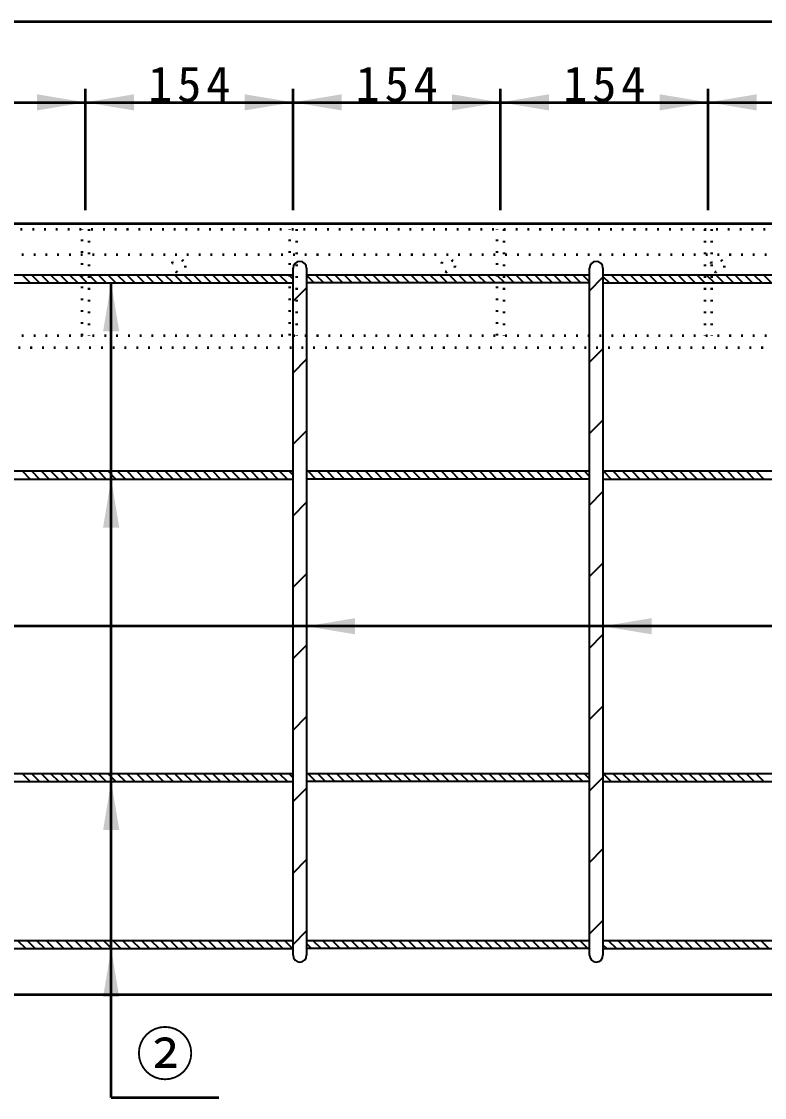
# Model space of a CAD drawing. Units: millimetres, scale not verified. Extents: x -2102 to 2102, y -1485 to 1485.
# Drawn here: x 999 to 1550, y -552 to 246 of the extents above; entities that cross this region are included whole.
import ezdxf
from ezdxf.enums import TextEntityAlignment as Align

# ---------------------------------------------------------------- set-up
doc = ezdxf.new("R2010")
doc.units = ezdxf.units.MM
doc.header["$LTSCALE"] = 5
doc.linetypes.add('DOTTED', pattern=[1.75, 0.25, -1.5])
doc.layers.add('0-0_V-nasSTD', color=7, linetype='Continuous', lineweight=35)
doc.layers.add('0-1_0', color=7, linetype='Continuous', lineweight=50)
doc.styles.add('ＭＳ ゴシック', font='')
doc.styles.get('ＭＳ ゴシック').set_extended_font_data('MS Gothic')

msp = doc.modelspace()

# ---------------------------------------------------------------- linework, layer by layer
at = {"layer": '0-0_V-nasSTD'}
for p, q in [((930.314, 58.38), (1200.314, 58.38)), ((999.145, 58.38), (1005.145, 52.38)), ((1006.216, 58.38), (1012.216, 52.38)), ((1013.287, 58.38), (1019.287, 52.38)), ((1020.358, 58.38), (1026.358, 52.38)), ((1027.429, 58.38), (1033.429, 52.38)), ((1034.5, 58.38), (1040.5, 52.38)), ((1041.571, 58.38), (1047.571, 52.38)), ((1048.642, 58.38), (1054.642, 52.38)), ((1055.713, 58.38), (1061.713, 52.38)), ((1062.784, 58.38), (1068.784, 52.38)), ((1069.855, 58.38), (1075.855, 52.38)), ((1076.927, 58.38), (1082.927, 52.38)), ((1083.998, 58.38), (1089.998, 52.38)), ((1091.069, 58.38), (1097.069, 52.38)), ((1098.14, 58.38), (1104.14, 52.38)), ((1105.211, 58.38), (1111.211, 52.38)), ((1112.282, 58.38), (1118.282, 52.38)), ((1119.353, 58.38), (1125.353, 52.38)), ((1126.424, 58.38), (1132.424, 52.38)), ((1133.495, 58.38), (1139.495, 52.38)), ((1140.566, 58.38), (1146.566, 52.38)), ((1147.637, 58.38), (1153.637, 52.38)), ((1154.708, 58.38), (1160.708, 52.38)), ((1161.779, 58.38), (1167.779, 52.38)), ((1168.85, 58.38), (1174.85, 52.38)), ((1175.921, 58.38), (1181.921, 52.38)), ((1182.993, 58.38), (1188.993, 52.38)), ((1190.064, 58.38), (1196.064, 52.38)), ((1197.135, 58.38), (1200.314, 55.202)), ((1200.314, -446.62), (1200.314, 63.38)), ((1210.314, 63.38), (1210.314, -446.62)), ((1210.314, 58.38), (1420.314, 58.38)), ((1210.314, 58.044), (1215.977, 52.38)), ((1217.048, 58.38), (1223.048, 52.38)), ((1224.12, 58.38), (1230.12, 52.38)), ((1231.191, 58.38), (1237.191, 52.38)), ((1238.262, 58.38), (1244.262, 52.38)), ((1245.333, 58.38), (1251.333, 52.38)), ((1252.404, 58.38), (1258.404, 52.38)), ((1259.475, 58.38), (1265.475, 52.38)), ((1266.546, 58.38), (1272.546, 52.38)), ((1273.617, 58.38), (1279.617, 52.38)), ((1280.688, 58.38), (1286.688, 52.38)), ((1287.759, 58.38), (1293.759, 52.38)), ((1294.83, 58.38), (1300.83, 52.38)), ((1301.901, 58.38), (1307.901, 52.38)), ((1308.972, 58.38), (1314.972, 52.38)), ((1316.043, 58.38), (1322.043, 52.38)), ((1323.114, 58.38), (1329.114, 52.38)), ((1330.186, 58.38), (1336.186, 52.38)), ((1337.257, 58.38), (1343.257, 52.38)), ((1344.328, 58.38), (1350.328, 52.38)), ((1351.399, 58.38), (1357.399, 52.38)), ((1358.47, 58.38), (1364.47, 52.38)), ((1365.541, 58.38), (1371.541, 52.38)), ((1372.612, 58.38), (1378.612, 52.38)), ((1379.683, 58.38), (1385.683, 52.38)), ((1386.754, 58.38), (1392.754, 52.38)), ((1393.825, 58.38), (1399.825, 52.38)), ((1400.896, 58.38), (1406.896, 52.38)), ((1407.967, 58.38), (1413.967, 52.38)), ((1415.038, 58.38), (1420.314, 53.105)), ((1420.314, -446.62), (1420.314, 63.38)), ((1420.314, 46.596), (1430.314, 56.596)), ((1430.314, 63.38), (1430.314, -446.62)), ((1430.314, 58.38), (1635.314, 58.38)), ((1430.314, 57.247), (1435.18, 52.38)), ((1436.252, 58.38), (1442.252, 52.38)), ((1443.323, 58.38), (1449.323, 52.38)), ((1450.394, 58.38), (1456.394, 52.38)), ((1457.465, 58.38), (1463.465, 52.38)), ((1464.536, 58.38), (1470.536, 52.38)), ((1471.607, 58.38), (1477.607, 52.38)), ((1478.678, 58.38), (1484.678, 52.38)), ((1485.749, 58.38), (1491.749, 52.38)), ((1492.82, 58.38), (1498.82, 52.38)), ((1499.891, 58.38), (1505.891, 52.38)), ((1506.962, 58.38), (1512.962, 52.38)), ((1514.033, 58.38), (1520.033, 52.38)), ((1521.104, 58.38), (1527.104, 52.38)), ((1528.175, 58.38), (1534.175, 52.38)), ((1535.247, 58.38), (1541.247, 52.38)), ((1542.318, 58.38), (1548.318, 52.38)), ((1549.389, 58.38), (1555.389, 52.38)), ((930.314, 52.38), (1200.314, 52.38)), ((1200.314, 38.728), (1210.314, 48.728)), ((1420.314, 52.38), (1210.314, 52.38)), ((1430.314, 52.38), (1635.314, 52.38)), ((1420.314, -6.437), (1430.314, 3.563)), ((1200.314, -14.305), (1210.314, -4.305)), ((1420.314, -59.47), (1430.314, -49.47)), ((1200.314, -67.338), (1210.314, -57.338)), ((930.314, -87.174), (1200.314, -87.174)), ((999.145, -87.174), (1005.145, -93.174)), ((1006.216, -87.174), (1012.216, -93.174)), ((1013.287, -87.174), (1019.287, -93.174)), ((1020.358, -87.174), (1026.358, -93.174)), ((1027.429, -87.174), (1033.429, -93.174)), ((1034.5, -87.174), (1040.5, -93.174)), ((1041.571, -87.174), (1047.571, -93.174)), ((1048.642, -87.174), (1054.642, -93.174)), ((1055.713, -87.174), (1061.713, -93.174)), ((1062.784, -87.174), (1068.784, -93.174)), ((1069.855, -87.174), (1075.855, -93.174)), ((1076.927, -87.174), (1082.927, -93.174)), ((1083.998, -87.174), (1089.998, -93.174)), ((1091.069, -87.174), (1097.069, -93.174)), ((1098.14, -87.174), (1104.14, -93.174)), ((1105.211, -87.174), (1111.211, -93.174)), ((1112.282, -87.174), (1118.282, -93.174)), ((1119.353, -87.174), (1125.353, -93.174)), ((1126.424, -87.174), (1132.424, -93.174)), ((1133.495, -87.174), (1139.495, -93.174)), ((1140.566, -87.174), (1146.566, -93.174)), ((1147.637, -87.174), (1153.637, -93.174)), ((1154.708, -87.174), (1160.708, -93.174)), ((1161.779, -87.174), (1167.779, -93.174)), ((1168.85, -87.174), (1174.85, -93.174)), ((1175.921, -87.174), (1181.921, -93.174)), ((1182.993, -87.174), (1188.993, -93.174)), ((1190.064, -87.174), (1196.064, -93.174)), ((1197.135, -87.174), (1200.314, -90.353)), ((1210.314, -87.174), (1420.314, -87.174)), ((1211.277, -87.174), (1217.277, -93.174)), ((1218.348, -87.174), (1224.348, -93.174)), ((1225.419, -87.174), (1231.419, -93.174)), ((1232.49, -87.174), (1238.49, -93.174)), ((1239.561, -87.174), (1245.561, -93.174)), ((1246.632, -87.174), (1252.632, -93.174)), ((1253.703, -87.174), (1259.703, -93.174)), ((1260.774, -87.174), (1266.774, -93.174)), ((1267.845, -87.174), (1273.845, -93.174)), ((1274.916, -87.174), (1280.916, -93.174)), ((1281.987, -87.174), (1287.987, -93.174)), ((1289.059, -87.174), (1295.059, -93.174)), ((1296.13, -87.174), (1302.13, -93.174)), ((1303.201, -87.174), (1309.201, -93.174)), ((1310.272, -87.174), (1316.272, -93.174)), ((1317.343, -87.174), (1323.343, -93.174)), ((1324.414, -87.174), (1330.414, -93.174)), ((1331.485, -87.174), (1337.485, -93.174)), ((1338.556, -87.174), (1344.556, -93.174)), ((1345.627, -87.174), (1351.627, -93.174)), ((1352.698, -87.174), (1358.698, -93.174)), ((1359.769, -87.174), (1365.769, -93.174)), ((1366.84, -87.174), (1372.84, -93.174)), ((1373.911, -87.174), (1379.911, -93.174)), ((1380.982, -87.174), (1386.982, -93.174)), ((1388.054, -87.174), (1394.054, -93.174)), ((1395.125, -87.174), (1401.125, -93.174)), ((1402.196, -87.174), (1408.196, -93.174)), ((1409.267, -87.174), (1415.267, -93.174)), ((1416.338, -87.174), (1420.314, -91.15)), ((1430.314, -87.174), (1635.314, -87.174)), ((1430.48, -87.174), (1436.48, -93.174)), ((1437.551, -87.174), (1443.551, -93.174)), ((1444.622, -87.174), (1450.622, -93.174)), ((1451.693, -87.174), (1457.693, -93.174)), ((1458.764, -87.174), (1464.764, -93.174)), ((1465.835, -87.174), (1471.835, -93.174)), ((1472.906, -87.174), (1478.906, -93.174)), ((1479.977, -87.174), (1485.977, -93.174)), ((1487.048, -87.174), (1493.048, -93.174)), ((1494.12, -87.174), (1500.12, -93.174)), ((1501.191, -87.174), (1507.191, -93.174)), ((1508.262, -87.174), (1514.262, -93.174)), ((1515.333, -87.174), (1521.333, -93.174)), ((1522.404, -87.174), (1528.404, -93.174)), ((1529.475, -87.174), (1535.475, -93.174)), ((1536.546, -87.174), (1542.546, -93.174)), ((1543.617, -87.174), (1549.617, -93.174)), ((930.314, -93.174), (1200.314, -93.174)), ((1420.314, -93.174), (1210.314, -93.174)), ((1430.314, -93.174), (1635.314, -93.174)), ((1420.314, -112.503), (1430.314, -102.503)), ((1200.314, -120.371), (1210.314, -110.371)), ((1420.314, -165.536), (1430.314, -155.536)), ((1200.314, -173.404), (1210.314, -163.404)), ((1420.314, -218.569), (1430.314, -208.569)), ((1200.314, -226.437), (1210.314, -216.437)), ((1420.314, -271.602), (1430.314, -261.602)), ((1200.314, -279.47), (1210.314, -269.47)), ((930.314, -311.62), (1200.314, -311.62)), ((930.314, -317.62), (1200.314, -317.62)), ((999.145, -311.62), (1005.145, -317.62)), ((1006.216, -311.62), (1012.216, -317.62)), ((1013.287, -311.62), (1019.287, -317.62)), ((1020.358, -311.62), (1026.358, -317.62)), ((1027.429, -311.62), (1033.429, -317.62)), ((1034.5, -311.62), (1040.5, -317.62)), ((1041.571, -311.62), (1047.571, -317.62)), ((1048.642, -311.62), (1054.642, -317.62)), ((1055.713, -311.62), (1061.713, -317.62)), ((1062.784, -311.62), (1068.784, -317.62)), ((1069.855, -311.62), (1075.855, -317.62)), ((1076.927, -311.62), (1082.927, -317.62)), ((1083.998, -311.62), (1089.998, -317.62)), ((1091.069, -311.62), (1097.069, -317.62)), ((1098.14, -311.62), (1104.14, -317.62)), ((1105.211, -311.62), (1111.211, -317.62)), ((1112.282, -311.62), (1118.282, -317.62)), ((1119.353, -311.62), (1125.353, -317.62)), ((1126.424, -311.62), (1132.424, -317.62)), ((1133.495, -311.62), (1139.495, -317.62)), ((1140.566, -311.62), (1146.566, -317.62)), ((1147.637, -311.62), (1153.637, -317.62)), ((1154.708, -311.62), (1160.708, -317.62)), ((1161.779, -311.62), (1167.779, -317.62)), ((1168.85, -311.62), (1174.85, -317.62)), ((1175.921, -311.62), (1181.921, -317.62)), ((1182.993, -311.62), (1188.993, -317.62)), ((1190.064, -311.62), (1196.064, -317.62)), ((1197.135, -311.62), (1200.314, -314.798)), ((1210.314, -311.62), (1420.314, -311.62)), ((1420.314, -317.62), (1210.314, -317.62)), ((1211.277, -311.62), (1217.277, -317.62)), ((1218.348, -311.62), (1224.348, -317.62)), ((1225.419, -311.62), (1231.419, -317.62)), ((1232.49, -311.62), (1238.49, -317.62)), ((1239.561, -311.62), (1245.561, -317.62)), ((1246.632, -311.62), (1252.632, -317.62)), ((1253.703, -311.62), (1259.703, -317.62)), ((1260.774, -311.62), (1266.774, -317.62)), ((1267.845, -311.62), (1273.845, -317.62)), ((1274.916, -311.62), (1280.916, -317.62)), ((1281.987, -311.62), (1287.987, -317.62)), ((1289.059, -311.62), (1295.059, -317.62)), ((1296.13, -311.62), (1302.13, -317.62)), ((1303.201, -311.62), (1309.201, -317.62)), ((1310.272, -311.62), (1316.272, -317.62)), ((1317.343, -311.62), (1323.343, -317.62)), ((1324.414, -311.62), (1330.414, -317.62)), ((1331.485, -311.62), (1337.485, -317.62)), ((1338.556, -311.62), (1344.556, -317.62)), ((1345.627, -311.62), (1351.627, -317.62)), ((1352.698, -311.62), (1358.698, -317.62)), ((1359.769, -311.62), (1365.769, -317.62)), ((1366.84, -311.62), (1372.84, -317.62)), ((1373.911, -311.62), (1379.911, -317.62)), ((1380.982, -311.62), (1386.982, -317.62)), ((1388.054, -311.62), (1394.054, -317.62)), ((1395.125, -311.62), (1401.125, -317.62)), ((1402.196, -311.62), (1408.196, -317.62)), ((1409.267, -311.62), (1415.267, -317.62)), ((1416.338, -311.62), (1420.314, -315.595)), ((1420.314, -324.635), (1430.314, -314.635)), ((1430.314, -311.62), (1635.314, -311.62)), ((1430.314, -317.62), (1635.314, -317.62)), ((1430.48, -311.62), (1436.48, -317.62)), ((1437.551, -311.62), (1443.551, -317.62)), ((1444.622, -311.62), (1450.622, -317.62)), ((1451.693, -311.62), (1457.693, -317.62)), ((1458.764, -311.62), (1464.764, -317.62)), ((1465.835, -311.62), (1471.835, -317.62)), ((1472.906, -311.62), (1478.906, -317.62)), ((1479.977, -311.62), (1485.977, -317.62)), ((1487.048, -311.62), (1493.048, -317.62)), ((1494.12, -311.62), (1500.12, -317.62)), ((1501.191, -311.62), (1507.191, -317.62)), ((1508.262, -311.62), (1514.262, -317.62)), ((1515.333, -311.62), (1521.333, -317.62)), ((1522.404, -311.62), (1528.404, -317.62)), ((1529.475, -311.62), (1535.475, -317.62)), ((1536.546, -311.62), (1542.546, -317.62)), ((1543.617, -311.62), (1549.617, -317.62)), ((1200.314, -332.503), (1210.314, -322.503)), ((1420.314, -377.668), (1430.314, -367.668)), ((1200.314, -385.536), (1210.314, -375.536)), ((1420.314, -430.701), (1430.314, -420.701)), ((1200.314, -438.569), (1210.314, -428.569)), ((930.314, -435.62), (1200.314, -435.62)), ((995.866, -435.62), (1001.866, -441.62)), ((1002.937, -435.62), (1008.937, -441.62)), ((1010.008, -435.62), (1016.008, -441.62)), ((1017.079, -435.62), (1023.079, -441.62)), ((1024.15, -435.62), (1030.15, -441.62)), ((1031.221, -435.62), (1037.221, -441.62)), ((1038.292, -435.62), (1044.292, -441.62)), ((1045.363, -435.62), (1051.363, -441.62)), ((1052.434, -435.62), (1058.434, -441.62)), ((1059.505, -435.62), (1065.505, -441.62)), ((1066.576, -435.62), (1072.576, -441.62)), ((1073.647, -435.62), (1079.647, -441.62)), ((1080.718, -435.62), (1086.718, -441.62)), ((1087.789, -435.62), (1093.789, -441.62)), ((1094.861, -435.62), (1100.861, -441.62)), ((1101.932, -435.62), (1107.932, -441.62)), ((1109.003, -435.62), (1115.003, -441.62)), ((1116.074, -435.62), (1122.074, -441.62)), ((1123.145, -435.62), (1129.145, -441.62)), ((1130.216, -435.62), (1136.216, -441.62)), ((1137.287, -435.62), (1143.287, -441.62)), ((1144.358, -435.62), (1150.358, -441.62)), ((1151.429, -435.62), (1157.429, -441.62)), ((1158.5, -435.62), (1164.5, -441.62)), ((1165.571, -435.62), (1171.571, -441.62)), ((1172.642, -435.62), (1178.642, -441.62)), ((1179.713, -435.62), (1185.713, -441.62)), ((1186.784, -435.62), (1192.784, -441.62)), ((1193.855, -435.62), (1199.855, -441.62)), ((1210.314, -435.62), (1420.314, -435.62)), ((1210.314, -437.936), (1213.998, -441.62)), ((1215.069, -435.62), (1221.069, -441.62)), ((1222.14, -435.62), (1228.14, -441.62)), ((1229.211, -435.62), (1235.211, -441.62)), ((1236.282, -435.62), (1242.282, -441.62)), ((1243.353, -435.62), (1249.353, -441.62)), ((1250.424, -435.62), (1256.424, -441.62)), ((1257.495, -435.62), (1263.495, -441.62)), ((1264.566, -435.62), (1270.566, -441.62)), ((1271.637, -435.62), (1277.637, -441.62)), ((1278.708, -435.62), (1284.708, -441.62)), ((1285.779, -435.62), (1291.779, -441.62)), ((1292.85, -435.62), (1298.85, -441.62)), ((1299.921, -435.62), (1305.921, -441.62)), ((1306.993, -435.62), (1312.993, -441.62)), ((1314.064, -435.62), (1320.064, -441.62)), ((1321.135, -435.62), (1327.135, -441.62)), ((1328.206, -435.62), (1334.206, -441.62)), ((1335.277, -435.62), (1341.277, -441.62)), ((1342.348, -435.62), (1348.348, -441.62)), ((1349.419, -435.62), (1355.419, -441.62)), ((1356.49, -435.62), (1362.49, -441.62)), ((1363.561, -435.62), (1369.561, -441.62)), ((1370.632, -435.62), (1376.632, -441.62)), ((1377.703, -435.62), (1383.703, -441.62)), ((1384.774, -435.62), (1390.774, -441.62)), ((1391.845, -435.62), (1397.845, -441.62)), ((1398.916, -435.62), (1404.916, -441.62)), ((1405.987, -435.62), (1411.987, -441.62)), ((1413.059, -435.62), (1419.059, -441.62)), ((1420.13, -435.62), (1420.314, -435.804)), ((1430.314, -435.62), (1635.314, -435.62)), ((1430.314, -438.732), (1433.201, -441.62)), ((1434.272, -435.62), (1440.272, -441.62)), ((1441.343, -435.62), (1447.343, -441.62)), ((1448.414, -435.62), (1454.414, -441.62)), ((1455.485, -435.62), (1461.485, -441.62)), ((1462.556, -435.62), (1468.556, -441.62)), ((1469.627, -435.62), (1475.627, -441.62)), ((1476.698, -435.62), (1482.698, -441.62)), ((1483.769, -435.62), (1489.769, -441.62)), ((1490.84, -435.62), (1496.84, -441.62)), ((1497.911, -435.62), (1503.911, -441.62)), ((1504.982, -435.62), (1510.982, -441.62)), ((1512.054, -435.62), (1518.054, -441.62)), ((1519.125, -435.62), (1525.125, -441.62)), ((1526.196, -435.62), (1532.196, -441.62)), ((1533.267, -435.62), (1539.267, -441.62)), ((1540.338, -435.62), (1546.338, -441.62)), ((1547.409, -435.62), (1553.409, -441.62)), ((930.314, -441.62), (1200.314, -441.62)), ((1420.314, -441.62), (1210.314, -441.62)), ((1430.314, -441.62), (1635.314, -441.62))]:
    msp.add_line(p, q, dxfattribs=at)
at = {"layer": '0-0_V-nasSTD', "lineweight": 50}
for p, q in [((1065.314, -552.12), (1065.314, 52.38)), ((1918.314, -202.397), (815.314, -202.397))]:
    msp.add_line(p, q, dxfattribs=at)
at = {"layer": '0-0_V-nasSTD'}
for centre, start, end in [((1205.314, 63.38), 0, 180), ((1425.314, 63.38), 0, 180), ((1205.314, -446.62), 180, 0), ((1425.314, -446.62), 180, 0)]:
    msp.add_arc(centre, 5, start, end, dxfattribs=at)
for points in [[(1010.314, 180.38), (1010.314, 192.38), (1046.314, 186.38)], [(1046.314, 186.38), (1082.314, 180.38), (1082.314, 192.38)], [(1164.314, 180.38), (1164.314, 192.38), (1200.314, 186.38)], [(1200.314, 186.38), (1236.314, 180.38), (1236.314, 192.38)], [(1318.314, 180.38), (1318.314, 192.38), (1354.314, 186.38)], [(1354.314, 186.38), (1390.314, 180.38), (1390.314, 192.38)], [(1472.314, 180.38), (1472.314, 192.38), (1508.314, 186.38)], [(1508.314, 186.38), (1544.314, 180.38), (1544.314, 192.38)], [(1059.314, 16.38), (1065.314, 52.38), (1071.314, 16.38)], [(1059.314, -129.174), (1065.314, -93.174), (1071.314, -129.174)], [(1210.314, -202.397), (1246.314, -208.397), (1246.314, -196.397)], [(1430.314, -202.397), (1466.314, -208.397), (1466.314, -196.397)], [(1059.314, -353.62), (1065.314, -317.62), (1071.314, -353.62)], [(1059.314, -477.62), (1065.314, -441.62), (1071.314, -477.62)]]:
    msp.add_solid(points, dxfattribs=at)
at = {"layer": '0-1_0'}
for p, q in [((-184.686, 246.38), (1815.314, 246.38)), ((1046.314, 106.38), (1046.314, 196.38)), ((1200.314, 106.38), (1200.314, 196.38)), ((1354.314, 106.38), (1354.314, 196.38)), ((1508.314, 106.38), (1508.314, 196.38)), ((892.314, 186.38), (1046.314, 186.38)), ((1046.314, 186.38), (1200.314, 186.38)), ((1200.314, 186.38), (1354.314, 186.38)), ((1354.314, 186.38), (1508.314, 186.38)), ((1508.314, 186.38), (1662.314, 186.38)), ((-184.686, 96.38), (1815.314, 96.38)), ((-184.686, -475.62), (1815.314, -475.62)), ((1065.314, -552.12), (1145.314, -552.12))]:
    msp.add_line(p, q, dxfattribs=at)
at = {"layer": '0-1_0', "linetype": 'DOTTED'}
for p, q in [((-183.186, 92.38), (1813.814, 92.38)), ((1043.814, 13.38), (1043.814, 92.38)), ((1048.814, 92.38), (1048.814, 13.38)), ((1197.814, 13.38), (1197.814, 92.38)), ((1202.814, 92.38), (1202.814, 13.38)), ((1351.814, 13.38), (1351.814, 92.38)), ((1356.814, 92.38), (1356.814, 13.38)), ((1505.814, 92.38), (1505.814, 13.38)), ((1510.814, 92.38), (1510.814, 13.38)), ((815.314, 73.38), (1813.814, 73.38)), ((815.314, 13.38), (1813.814, 13.38)), ((-184.686, 4.38), (1815.314, 4.38))]:
    msp.add_line(p, q, dxfattribs=at)
for centre in [(1115.314, 65.151), (1315.314, 65.151), (1515.314, 65.151)]:
    msp.add_circle(centre, 5, dxfattribs=at)

# ---------------------------------------------------------------- texts
at = {"layer": '0-0_V-nasSTD', "style": 'ＭＳ ゴシック'}
msp.add_text('②', height=31.67, dxfattribs=at).set_placement((1083.714, -545.12), align=Align.BOTTOM_LEFT)
at = {"layer": '0-0_V-nasSTD', "char_height": 26.39, "attachment_point": 7, "style": 'ＭＳ ゴシック'}
for insert in [(1092.714, 186.38), (1246.714, 186.38), (1400.714, 186.38)]:
    msp.add_mtext('\\T1.2;154', dxfattribs=dict(at, insert=insert))

doc.saveas('drawing.dxf')
